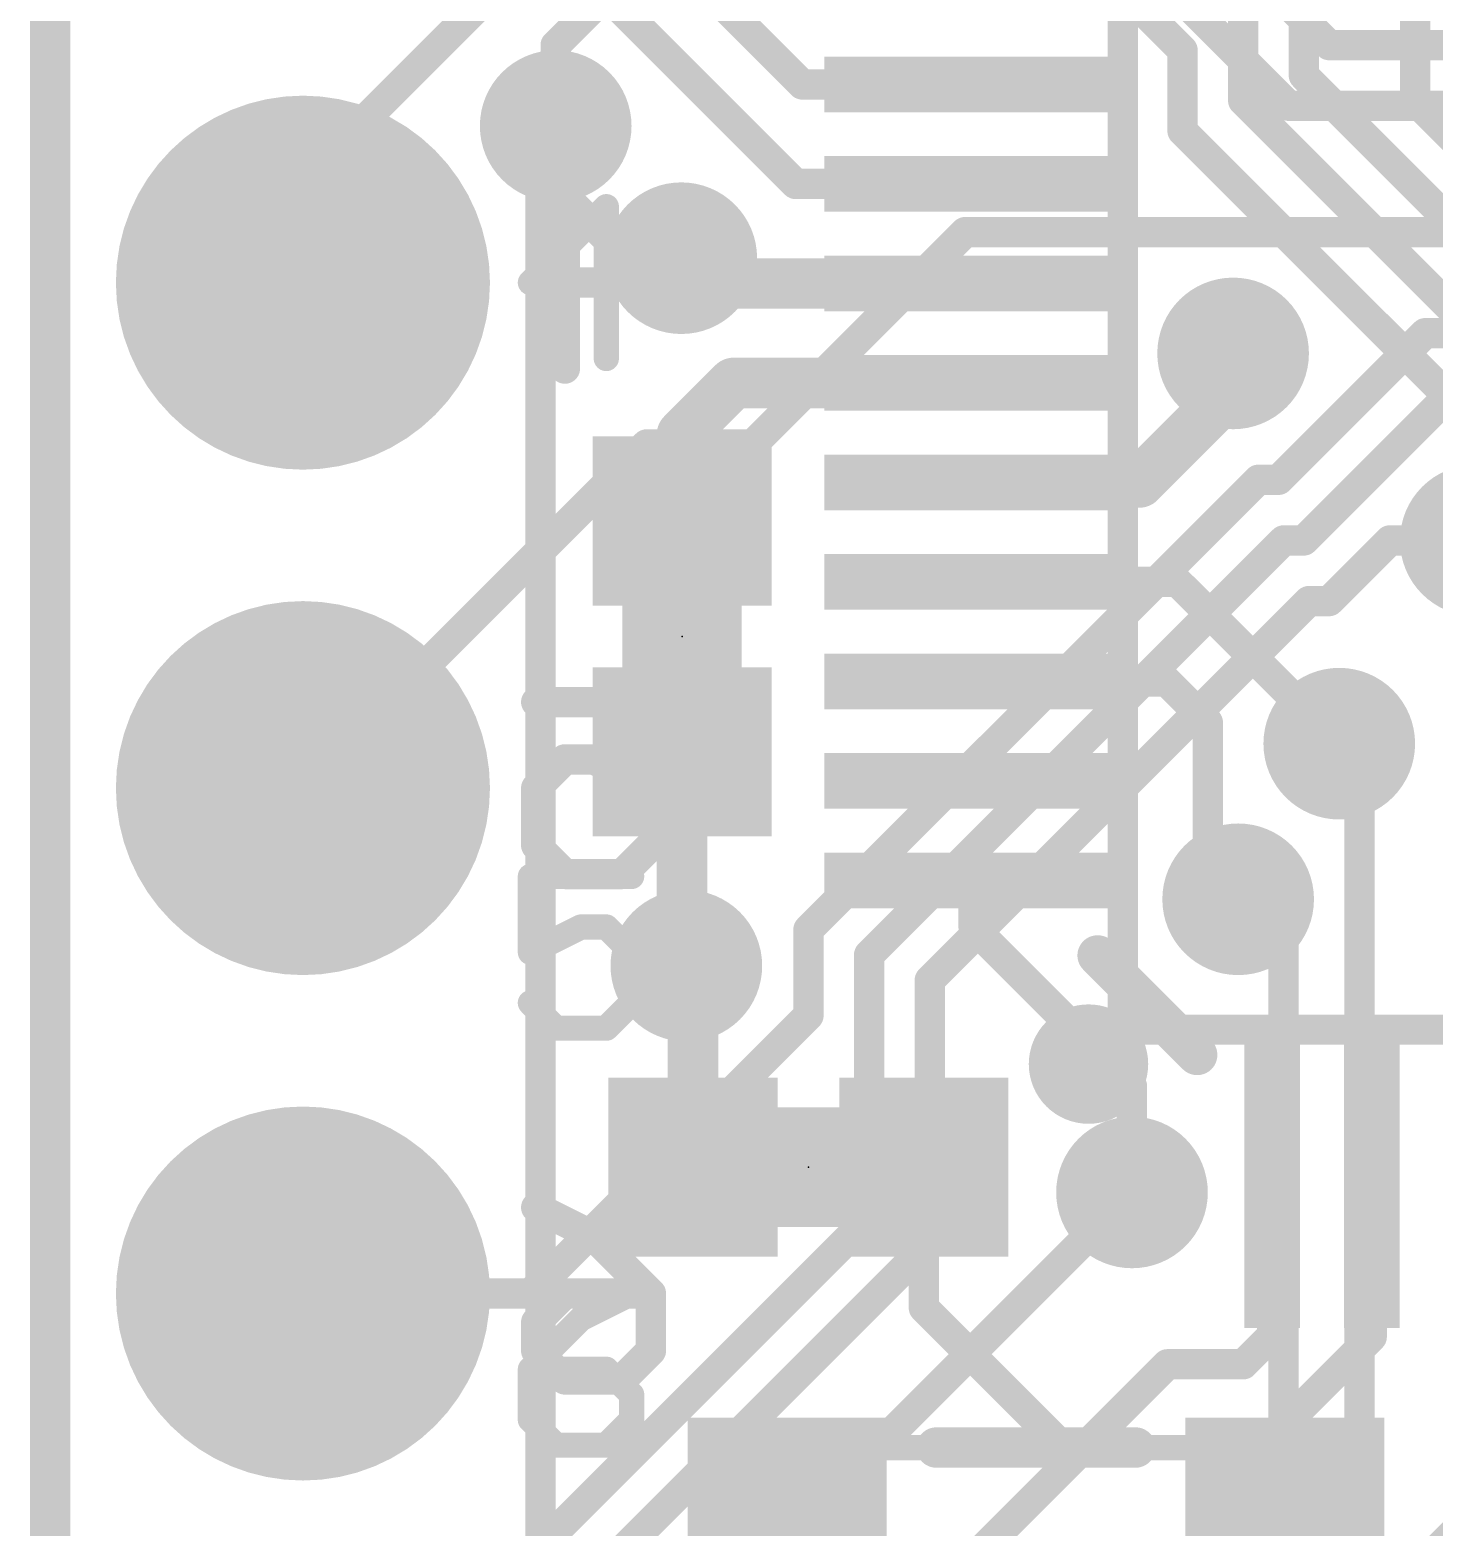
# Model space of a CAD drawing. Extents: x -33 to 74, y -20 to 37.
# Drawn here: x -0.1 to 6.95, y 7.72 to 15.24 of the extents above; entities that cross this region are included whole.
import ezdxf

# ---------------------------------------------------------------- set-up
doc = ezdxf.new("R2010")
doc.units = 0
for name, color, linetype in [('1', 12, 'CONTINUOUS'), ('16', 132, 'CONTINUOUS'), ('17', 110, 'CONTINUOUS'), ('18', 110, 'CONTINUOUS'), ('20', 53, 'CONTINUOUS'), ('21', 41, 'CONTINUOUS'), ('22', 40, 'CONTINUOUS'), ('23', 53, 'CONTINUOUS'), ('51', 53, 'CONTINUOUS')]:
    doc.layers.add(name, color=color, linetype=linetype)

# ---------------------------------------------------------------- blocks, each defined once
blk = doc.blocks.new('RECT')
blk.add_solid([(-0.5, -0.5), (0.5, -0.5), (-0.5, 0.5), (0.5, 0.5)])
blk = doc.blocks.new('ROUNDP')
at = {"const_width": 0.5}
blk.add_lwpolyline([(0, -0.25, 1), (0, 0.25, 1), (0, -0.25)], format="xyb", dxfattribs=at)
blk = doc.blocks.new('ROUNDV')
at = {"const_width": 0.5}
blk.add_lwpolyline([(0, -0.25, 1), (0, 0.25, 1), (0, -0.25)], format="xyb", dxfattribs=at)

msp = doc.modelspace()

# ---------------------------------------------------------------- linework, layer by layer
at = {"layer": '1'}
for points, const_width in [([(3.7458, 14.466), (2.4638, 15.748)], 0.1524), ([(6.858, 14.8844), (6.858, 15.7734)], 0.1524), ([(5.9944, 15.3162), (5.715, 15.5956)], 0.1524), ([(3.7792, 14.966), (3.2512, 15.494)], 0.1524), ([(5.362, 15.466), (5.6896, 15.1384)], 0.1524), ([(6.2992, 15.4432), (6.2992, 15.0114)], 0.1524), ([(5.9944, 14.8844), (5.9944, 15.3162)], 0.1524), ([(5.6896, 14.732), (5.6896, 15.1384)], 0.1524), ([(6.2992, 15.0114), (8.2296, 13.081)], 0.1524), ([(4.64, 14.966), (3.7792, 14.966)], 0.1524), ([(8.1026, 12.7762), (5.9944, 14.8844)], 0.1524), ([(8.3566, 13.3858), (6.858, 14.8844)], 0.1524), ([(2.4638, 14.6812), (2.54, 14.7574)], 0.1524), ([(2.4638, 14.6812), (2.4638, 6.4262)], 0.1524), ([(5.6896, 14.732), (7.1628, 13.2588)], 0.1524), ([(4.64, 14.466), (3.7458, 14.466)], 0.1524), ([(3.298, 13.966), (3.171, 14.093)], 0.254), ([(4.64, 13.966), (3.298, 13.966)], 0.254), ([(5.9436, 13.6144), (5.9436, 13.4366)], 0.254), ([(3.433, 13.466), (3.175, 13.208)], 0.254), ([(4.64, 13.466), (3.433, 13.466)], 0.254), ([(5.473, 12.966), (5.9436, 13.4366)], 0.254), ([(3.175, 12.772), (3.175, 13.208)], 0.254), ([(4.64, 12.966), (5.473, 12.966)], 0.254), ([(4.64, 12.466), (5.6642, 12.466)], 0.1524), ([(5.6642, 12.466), (6.477, 11.6532)], 0.1524), ([(4.64, 11.966), (5.6108, 11.966)], 0.1524), ([(5.6108, 11.966), (5.8166, 11.7602)], 0.1524), ([(5.8166, 11.0236), (5.8166, 11.7602)], 0.1524), ([(3.175, 11.612), (3.175, 10.5584)], 0.254), ([(5.8166, 11.0236), (5.969, 10.8712)], 0.1524), ([(4.64, 10.966), (4.64, 10.727)], 0.1524), ([(5.4356, 9.9314), (4.64, 10.727)], 0.1524), ([(3.23, 10.5034), (3.1964, 10.537)], 0.254), ([(3.175, 10.5584), (3.1964, 10.537)], 0.1524), ([(3.23, 9.525), (3.23, 10.5034)], 0.254), ([(5.4356, 9.398), (5.4356, 9.9314)], 0.1524), ([(4.39, 9.525), (4.39, 8.818)], 0.1524), ([(6.14, 9.466), (6.14, 8.68)], 0.1524), ([(6.64, 9.466), (6.64, 8.672)], 0.1524), ([(4.39, 8.818), (5.1435, 8.0645)], 0.1524), ([(5.9944, 8.5344), (6.14, 8.68)], 0.1524), ([(6.203, 8.235), (6.64, 8.672)], 0.1524), ([(5.1435, 8.0645), (5.6134, 8.5344)], 0.1524), ([(5.6134, 8.5344), (5.9944, 8.5344)], 0.1524), ([(6.203, 7.366), (6.203, 8.235)], 0.1524), ([(4.445, 7.366), (5.1435, 8.0645)], 0.1524), ([(7.311, 7.946), (6.731, 7.366)], 0.1524)]:
    msp.add_lwpolyline(points, dxfattribs=dict(at, const_width=const_width))
for points, const_width in [([(5.7277, 15.1384, 1), (5.6515, 15.1384)], 0.0762), ([(5.6627, 15.1115, 1), (5.7165, 15.1653)], 0.0762), ([(6.2611, 15.0114, 1), (6.3373, 15.0114)], 0.0762), ([(6.3261, 15.0383, 1), (6.2723, 14.9845)], 0.0762), ([(3.7792, 15.0041, 1), (3.7792, 14.9279)], 0.0762), ([(3.7523, 14.9391, 1), (3.8061, 14.9929)], 0.0762), ([(4.64, 14.9279, 1), (4.64, 15.0041)], 0.0762), ([(5.9563, 14.8844, 1), (6.0325, 14.8844)], 0.0762), ([(6.0213, 14.9113, 1), (5.9675, 14.8575)], 0.0762), ([(6.8199, 14.8844, 1), (6.8961, 14.8844)], 0.0762), ([(6.8849, 14.9113, 1), (6.8311, 14.8575)], 0.0762), ([(2.5669, 14.7305, 1), (2.5131, 14.7843)], 0.0762), ([(2.5019, 14.6812, 1), (2.4257, 14.6812)], 0.0762), ([(5.6515, 14.732, 1), (5.7277, 14.732)], 0.0762), ([(5.7165, 14.7589, 1), (5.6627, 14.7051)], 0.0762), ([(2.4369, 14.7081, 1), (2.4907, 14.6543)], 0.0762), ([(3.7458, 14.5041, 1), (3.7458, 14.4279)], 0.0762), ([(3.7189, 14.4391, 1), (3.7727, 14.4929)], 0.0762), ([(4.64, 14.4279, 1), (4.64, 14.5041)], 0.0762), ([(3.2159, 14.1379, 1), (3.1261, 14.0481)], 0.127), ([(3.298, 14.0295, 1), (3.298, 13.9025)], 0.127), ([(3.2531, 13.9211, 1), (3.3429, 14.0109)], 0.127), ([(4.64, 13.9025, 1), (4.64, 14.0295)], 0.127), ([(6.0071, 13.6144, 1), (5.8801, 13.6144)], 0.127), ([(3.433, 13.5295, 1), (3.433, 13.4025)], 0.127), ([(3.4779, 13.4211, 1), (3.3881, 13.5109)], 0.127), ([(4.64, 13.4025, 1), (4.64, 13.5295)], 0.127), ([(5.9885, 13.3917, 1), (5.8987, 13.4815)], 0.127), ([(5.8801, 13.4366, 1), (6.0071, 13.4366)], 0.127), ([(3.2385, 13.208, 1), (3.1115, 13.208)], 0.127), ([(3.1301, 13.2529, 1), (3.2199, 13.1631)], 0.127), ([(4.64, 13.0295, 1), (4.64, 12.9025)], 0.127), ([(5.473, 12.9025, 1), (5.473, 13.0295)], 0.127), ([(5.4281, 13.0109, 1), (5.5179, 12.9211)], 0.127), ([(3.1115, 12.772, 1), (3.2385, 12.772)], 0.127), ([(4.64, 12.5041, 1), (4.64, 12.4279)], 0.0762), ([(5.6911, 12.4929, 1), (5.6373, 12.4391)], 0.0762), ([(5.6642, 12.4279, 1), (5.6642, 12.5041)], 0.0762), ([(4.64, 12.0041, 1), (4.64, 11.9279)], 0.0762), ([(5.6377, 11.9929, 1), (5.5839, 11.9391)], 0.0762), ([(5.6108, 11.9279, 1), (5.6108, 12.0041)], 0.0762), ([(5.8547, 11.7602, 1), (5.7785, 11.7602)], 0.0762), ([(5.7897, 11.7333, 1), (5.8435, 11.7871)], 0.0762), ([(3.2385, 11.612, 1), (3.1115, 11.612)], 0.127), ([(6.4501, 11.6263, 1), (6.5039, 11.6801)], 0.0762), ([(5.7785, 11.0236, 1), (5.8547, 11.0236)], 0.0762), ([(5.8435, 11.0505, 1), (5.7897, 10.9967)], 0.0762), ([(4.6781, 10.966, 1), (4.6019, 10.966)], 0.0762), ([(5.9421, 10.8443, 1), (5.9959, 10.8981)], 0.0762), ([(4.6019, 10.727, 1), (4.6781, 10.727)], 0.0762), ([(4.6669, 10.7539, 1), (4.6131, 10.7001)], 0.0762), ([(3.1115, 10.5584, 1), (3.2385, 10.5584)], 0.127), ([(3.2413, 10.5819, 1), (3.1515, 10.4921)], 0.127), ([(3.2019, 10.5853, 1), (3.1481, 10.5315)], 0.0762), ([(3.2935, 10.5034, 1), (3.1665, 10.5034)], 0.127), ([(3.1851, 10.4585, 1), (3.2749, 10.5483)], 0.127), ([(3.1695, 10.5101, 1), (3.2233, 10.5639)], 0.0762), ([(5.4737, 9.9314, 1), (5.3975, 9.9314)], 0.0762), ([(5.4087, 9.9045, 1), (5.4625, 9.9583)], 0.0762), ([(3.1665, 9.525, 1), (3.2935, 9.525)], 0.127), ([(4.4281, 9.525, 1), (4.3519, 9.525)], 0.0762), ([(6.1781, 9.466, 1), (6.1019, 9.466)], 0.0762), ([(6.6781, 9.466, 1), (6.6019, 9.466)], 0.0762), ([(5.3975, 9.398, 1), (5.4737, 9.398)], 0.0762), ([(4.4169, 8.8449, 1), (4.3631, 8.7911)], 0.0762), ([(4.3519, 8.818, 1), (4.4281, 8.818)], 0.0762), ([(6.1669, 8.6531, 1), (6.1131, 8.7069)], 0.0762), ([(6.6669, 8.6451, 1), (6.6131, 8.6989)], 0.0762), ([(6.1019, 8.68, 1), (6.1781, 8.68)], 0.0762), ([(6.6019, 8.672, 1), (6.6781, 8.672)], 0.0762), ([(5.6134, 8.5725, 1), (5.6134, 8.4963)], 0.0762), ([(5.6403, 8.5075, 1), (5.5865, 8.5613)], 0.0762), ([(5.9675, 8.5613, 1), (6.0213, 8.5075)], 0.0762), ([(5.9944, 8.4963, 1), (5.9944, 8.5725)], 0.0762), ([(6.2411, 8.235, 1), (6.1649, 8.235)], 0.0762), ([(6.1761, 8.2619, 1), (6.2299, 8.2081)], 0.0762), ([(5.1166, 8.0914, 1), (5.1704, 8.0376)], 0.0762), ([(5.1704, 8.0376, 1), (5.1166, 8.0914)], 0.0762), ([(5.1166, 8.0376, 1), (5.1704, 8.0914)], 0.0762)]:
    msp.add_lwpolyline(points, format="xyb", dxfattribs=dict(at, const_width=const_width))
at = {"layer": '16', "const_width": 0.1524}
for points in [[(5.588, 16.002), (6.4262, 15.1638)], [(2.54, 15.1638), (3.2512, 15.875)], [(6.223, 14.859), (5.207, 15.875)], [(2.54, 15.748), (1.27, 14.478)], [(2.54, 14.7574), (2.54, 15.1638)], [(6.4262, 15.1638), (7.1628, 15.1638)], [(7.493, 14.859), (6.223, 14.859)], [(1.27, 14.478), (1.27, 13.97)], [(3.5306, 13.1572), (4.5974, 14.224)], [(4.5974, 14.224), (8.763, 14.224)], [(6.1722, 12.9794), (6.9088, 13.716)], [(6.9088, 13.716), (8.9154, 13.716)], [(6.2992, 12.6746), (7.0358, 13.4112)], [(2.9972, 13.1572), (1.27, 11.43)], [(3.5306, 13.1572), (2.9972, 13.1572)], [(6.0706, 12.9794), (3.81, 10.7188)], [(6.0706, 12.9794), (6.1722, 12.9794)], [(6.1976, 12.6746), (4.1148, 10.5918)], [(6.1976, 12.6746), (6.2992, 12.6746)], [(6.731, 12.6746), (6.4262, 12.3698)], [(7.1628, 12.6746), (6.731, 12.6746)], [(6.3246, 12.3698), (4.4196, 10.4648)], [(6.4262, 12.3698), (6.3246, 12.3698)], [(6.477, 11.6332), (6.477, 11.6532)], [(6.477, 11.6332), (6.5786, 11.5316)], [(6.5786, 11.5316), (6.5786, 6.3484)], [(6.1976, 10.6426), (5.969, 10.8712)], [(3.81, 10.7188), (3.81, 10.287)], [(6.1976, 5.4594), (6.1976, 10.6426)], [(4.1148, 10.5918), (4.1148, 9.271)], [(4.4196, 10.4648), (4.4196, 9.144)], [(3.81, 10.287), (2.413, 8.89)], [(5.4356, 9.398), (3.4798, 7.4422)], [(4.1148, 9.271), (1.27, 6.4262)], [(4.4196, 9.144), (2.794, 7.5184)], [(2.413, 8.89), (1.27, 8.89)]]:
    msp.add_lwpolyline(points, dxfattribs=at)
at = {"layer": '16', "const_width": 0.0762}
for points in [[(2.5781, 15.1638, 1), (2.5019, 15.1638)], [(2.5131, 15.1907, 1), (2.5669, 15.1369)], [(6.4262, 15.2019, 1), (6.4262, 15.1257)], [(6.3993, 15.1369, 1), (6.4531, 15.1907)], [(6.223, 14.8971, 1), (6.223, 14.8209)], [(6.1961, 14.8321, 1), (6.2499, 14.8859)], [(2.5019, 14.7574, 1), (2.5781, 14.7574)], [(1.3081, 14.478, 1), (1.2319, 14.478)], [(1.2431, 14.5049, 1), (1.2969, 14.4511)], [(4.5974, 14.2621, 1), (4.5974, 14.1859)], [(4.6243, 14.1971, 1), (4.5705, 14.2509)], [(1.2319, 13.97, 1), (1.3081, 13.97)], [(6.9088, 13.7541, 1), (6.9088, 13.6779)], [(6.9357, 13.6891, 1), (6.8819, 13.7429)], [(2.9972, 13.1953, 1), (2.9972, 13.1191)], [(3.0241, 13.1303, 1), (2.9703, 13.1841)], [(3.5037, 13.1841, 1), (3.5575, 13.1303)], [(3.5306, 13.1191, 1), (3.5306, 13.1953)], [(6.0706, 13.0175, 1), (6.0706, 12.9413)], [(6.0975, 12.9525, 1), (6.0437, 13.0063)], [(6.1453, 13.0063, 1), (6.1991, 12.9525)], [(6.1722, 12.9413, 1), (6.1722, 13.0175)], [(6.1976, 12.7127, 1), (6.1976, 12.6365)], [(6.2245, 12.6477, 1), (6.1707, 12.7015)], [(6.2723, 12.7015, 1), (6.3261, 12.6477)], [(6.2992, 12.6365, 1), (6.2992, 12.7127)], [(6.731, 12.7127, 1), (6.731, 12.6365)], [(6.7579, 12.6477, 1), (6.7041, 12.7015)], [(6.3246, 12.4079, 1), (6.3246, 12.3317)], [(6.3515, 12.3429, 1), (6.2977, 12.3967)], [(6.3993, 12.3967, 1), (6.4531, 12.3429)], [(6.4262, 12.3317, 1), (6.4262, 12.4079)], [(6.5151, 11.6532, 1), (6.4389, 11.6532)], [(6.4389, 11.6332, 1), (6.5151, 11.6332)], [(6.5039, 11.6601, 1), (6.4501, 11.6063)], [(6.6167, 11.5316, 1), (6.5405, 11.5316)], [(6.5517, 11.5047, 1), (6.6055, 11.5585)], [(1.2431, 11.4569, 1), (1.2969, 11.4031)], [(5.9959, 10.8981, 1), (5.9421, 10.8443)], [(3.8481, 10.7188, 1), (3.7719, 10.7188)], [(3.7831, 10.7457, 1), (3.8369, 10.6919)], [(6.2357, 10.6426, 1), (6.1595, 10.6426)], [(6.1707, 10.6157, 1), (6.2245, 10.6695)], [(4.1529, 10.5918, 1), (4.0767, 10.5918)], [(4.0879, 10.6187, 1), (4.1417, 10.5649)], [(4.4577, 10.4648, 1), (4.3815, 10.4648)], [(4.3927, 10.4917, 1), (4.4465, 10.4379)], [(3.7719, 10.287, 1), (3.8481, 10.287)], [(3.8369, 10.2601, 1), (3.7831, 10.3139)], [(5.4625, 9.3711, 1), (5.4087, 9.4249)], [(4.1417, 9.2441, 1), (4.0879, 9.2979)], [(4.0767, 9.271, 1), (4.1529, 9.271)], [(4.3815, 9.144, 1), (4.4577, 9.144)], [(4.4465, 9.1171, 1), (4.3927, 9.1709)], [(1.27, 8.9281, 1), (1.27, 8.8519)], [(2.3861, 8.9169, 1), (2.4399, 8.8631)], [(2.413, 8.8519, 1), (2.413, 8.9281)]]:
    msp.add_lwpolyline(points, format="xyb", dxfattribs=at)
at = {"layer": '20', "const_width": 0.2032}
msp.add_lwpolyline([(0, 0), (0, 33.02)], dxfattribs=at)
at = {"layer": '21'}
for points, const_width in [([(2.7943, 14.3517), (2.413, 13.9703)], 0.127), ([(2.7943, 13.589), (2.7943, 14.3517)], 0.127), ([(2.413, 13.9703), (2.9214, 13.9703)], 0.127), ([(3.2055, 12.192), (3.1445, 12.192)], 0.4064), ([(2.9214, 10.9862), (2.413, 10.9862)], 0.127), ([(2.413, 10.9862), (2.413, 10.6048)], 0.127), ([(2.413, 10.6048), (2.6672, 10.7319)], 0.127), ([(2.6672, 10.7319), (2.7943, 10.7319)], 0.127), ([(2.7943, 10.7319), (2.9214, 10.6048)], 0.127), ([(5.763, 10.089), (5.263, 10.589)], 0.2032), ([(2.9214, 10.6048), (2.9214, 10.3506)], 0.127), ([(2.5401, 10.2235), (2.413, 10.3506)], 0.127), ([(2.9214, 10.3506), (2.7943, 10.2235)], 0.127), ([(2.7943, 10.2235), (2.5401, 10.2235)], 0.127), ([(3.81, 9.5555), (3.81, 9.4945)], 0.4064), ([(2.9214, 8.8907), (2.6672, 8.7635)], 0.127), ([(2.6672, 8.7635), (2.413, 8.5093)], 0.127), ([(2.413, 8.5093), (2.413, 8.2551)], 0.127), ([(2.7943, 8.5093), (2.413, 8.5093)], 0.127), ([(2.9214, 8.3822), (2.7943, 8.5093)], 0.127), ([(2.9214, 8.2551), (2.9214, 8.3822)], 0.127), ([(2.413, 8.2551), (2.5401, 8.128)], 0.127), ([(2.7943, 8.128), (2.9214, 8.2551)], 0.127), ([(4.453, 8.116), (5.453, 8.116)], 0.2032), ([(2.5401, 8.128), (2.7943, 8.128)], 0.127)]:
    msp.add_lwpolyline(points, dxfattribs=dict(at, const_width=const_width))
for points, const_width in [([(2.8261, 14.3517, 1), (2.7626, 14.3517)], 0.0635), ([(2.8168, 14.3292, 1), (2.7719, 14.3741)], 0.0635), ([(2.413, 14.0021, 1), (2.413, 13.9386)], 0.0635), ([(2.3905, 13.9928, 1), (2.4355, 13.9479)], 0.0635), ([(2.9214, 13.9386, 1), (2.9214, 14.0021)], 0.0635), ([(2.7626, 13.589, 1), (2.8261, 13.589)], 0.0635), ([(3.1445, 12.2936, 1), (3.1445, 12.0904)], 0.2032), ([(3.2055, 12.0904, 1), (3.2055, 12.2936)], 0.2032), ([(2.413, 11.0179, 1), (2.413, 10.9544)], 0.0635), ([(2.4448, 10.9862, 1), (2.3813, 10.9862)], 0.0635), ([(2.9214, 10.9544, 1), (2.9214, 11.0179)], 0.0635), ([(2.6672, 10.7637, 1), (2.6672, 10.7002)], 0.0635), ([(2.6814, 10.7035, 1), (2.653, 10.7603)], 0.0635), ([(2.8168, 10.7544, 1), (2.7719, 10.7095)], 0.0635), ([(2.7943, 10.7002, 1), (2.7943, 10.7637)], 0.0635), ([(5.2989, 10.6249, 1), (5.2271, 10.5531)], 0.1016), ([(2.3988, 10.6332, 1), (2.4272, 10.5764)], 0.0635), ([(2.3813, 10.6048, 1), (2.4448, 10.6048)], 0.0635), ([(2.9532, 10.6048, 1), (2.8897, 10.6048)], 0.0635), ([(2.899, 10.5824, 1), (2.9439, 10.6273)], 0.0635), ([(2.4355, 10.3731, 1), (2.3905, 10.3282)], 0.0635), ([(2.9439, 10.3282, 1), (2.899, 10.3731)], 0.0635), ([(2.8897, 10.3506, 1), (2.9532, 10.3506)], 0.0635), ([(5.217, 9.893, 1), (5.217, 10.193, 1), (5.217, 9.893)], 0.3), ([(2.5401, 10.2553, 1), (2.5401, 10.1918)], 0.0635), ([(2.5177, 10.201, 1), (2.5626, 10.246)], 0.0635), ([(2.7719, 10.246, 1), (2.8168, 10.201)], 0.0635), ([(2.7943, 10.1918, 1), (2.7943, 10.2553)], 0.0635), ([(5.7271, 10.0531, 1), (5.7989, 10.1249)], 0.1016), ([(3.9116, 9.5555, 1), (3.7084, 9.5555)], 0.2032), ([(3.7084, 9.4945, 1), (3.9116, 9.4945)], 0.2032), ([(2.9356, 8.8623, 1), (2.9072, 8.919)], 0.0635), ([(2.653, 8.7919, 1), (2.6814, 8.7351)], 0.0635), ([(2.6897, 8.7411, 1), (2.6448, 8.786)], 0.0635), ([(2.413, 8.5411, 1), (2.413, 8.4776)], 0.0635), ([(2.3905, 8.5318, 1), (2.4355, 8.4869)], 0.0635), ([(2.4448, 8.5093, 1), (2.3813, 8.5093)], 0.0635), ([(2.8168, 8.5318, 1), (2.7719, 8.4869)], 0.0635), ([(2.7943, 8.4776, 1), (2.7943, 8.5411)], 0.0635), ([(2.9532, 8.3822, 1), (2.8897, 8.3822)], 0.0635), ([(2.899, 8.3598, 1), (2.9439, 8.4047)], 0.0635), ([(2.4355, 8.2776, 1), (2.3905, 8.2327)], 0.0635), ([(2.3813, 8.2551, 1), (2.4448, 8.2551)], 0.0635), ([(2.8897, 8.2551, 1), (2.9532, 8.2551)], 0.0635), ([(2.9439, 8.2327, 1), (2.899, 8.2776)], 0.0635), ([(4.453, 8.1668, 1), (4.453, 8.0652)], 0.1016), ([(5.453, 8.0652, 1), (5.453, 8.1668)], 0.1016), ([(2.5401, 8.1598, 1), (2.5401, 8.0962)], 0.0635), ([(2.5177, 8.1055, 1), (2.5626, 8.1505)], 0.0635), ([(2.7719, 8.1505, 1), (2.8168, 8.1055)], 0.0635), ([(2.7943, 8.0962, 1), (2.7943, 8.1598)], 0.0635)]:
    msp.add_lwpolyline(points, format="xyb", dxfattribs=dict(at, const_width=const_width))
at = {"layer": '22', "const_width": 0.0762}
for points in [[(2.6131, 14.4295, 1), (2.5592, 14.3756)], [(2.6242, 14.4025, 1), (2.548, 14.4025)], [(2.4421, 14.0085, 1), (2.4421, 13.9323)], [(2.9914, 13.9434, 1), (3.0453, 13.9973)], [(3.0183, 13.9323, 1), (3.0183, 14.0085)], [(2.548, 13.5382, 1), (2.6242, 13.5382)], [(2.4421, 11.9006, 1), (2.4421, 11.8244)], [(3.0564, 11.8625, 1), (2.9802, 11.8625)], [(3.0183, 11.8244, 1), (3.0183, 11.9006)], [(2.5861, 11.6125, 1), (2.5861, 11.5363)], [(2.6131, 11.5475, 1), (2.5592, 11.6014)], [(2.7472, 11.6085, 1), (2.7132, 11.5403)], [(2.7302, 11.5363, 1), (2.7302, 11.6125)], [(2.4802, 11.4304, 1), (2.404, 11.4304)], [(2.4152, 11.4573, 1), (2.469, 11.4034)], [(2.9802, 11.4304, 1), (3.0564, 11.4304)], [(3.0013, 11.3963, 1), (3.0354, 11.4644)], [(2.469, 11.1692, 1), (2.4152, 11.1153)], [(3.0453, 11.1153, 1), (2.9914, 11.1692)], [(2.404, 11.1423, 1), (2.4802, 11.1423)], [(2.5861, 11.0363, 1), (2.5861, 10.9601)], [(2.5592, 10.9713, 1), (2.6131, 11.0251)], [(2.8473, 11.0251, 1), (2.9012, 10.9713)], [(2.8743, 10.9601, 1), (2.8743, 11.0363)], [(2.4591, 9.3566, 1), (2.4251, 9.2885)], [(2.7571, 9.2054, 1), (2.7033, 9.1515)], [(2.7132, 9.1444, 1), (2.7472, 9.2126)], [(2.5861, 8.9285, 1), (2.5861, 8.8523)], [(2.6131, 8.8634, 1), (2.5592, 8.9173)], [(3.0564, 8.8904, 1), (2.9802, 8.8904)], [(2.9914, 8.8634, 1), (3.0453, 8.9173)], [(3.0183, 8.8523, 1), (3.0183, 8.9285)], [(2.4802, 8.7463, 1), (2.404, 8.7463)], [(2.4152, 8.7733, 1), (2.469, 8.7194)], [(2.469, 8.6292, 1), (2.4152, 8.5753)], [(3.0453, 8.5753, 1), (2.9914, 8.6292)], [(2.404, 8.6023, 1), (2.4802, 8.6023)], [(2.9802, 8.6023, 1), (3.0564, 8.6023)], [(2.5861, 8.4963, 1), (2.5861, 8.4201)], [(2.5592, 8.4313, 1), (2.6131, 8.4851)], [(2.8473, 8.4851, 1), (2.9012, 8.4313)], [(2.8743, 8.4201, 1), (2.8743, 8.4963)]]:
    msp.add_lwpolyline(points, format="xyb", dxfattribs=at)
at = {"layer": '22', "const_width": 0.1524}
for points in [[(2.5861, 13.5382), (2.5861, 14.4025)], [(2.5861, 14.4025), (3.0183, 13.9704)], [(3.0183, 13.9704), (2.4421, 13.9704)], [(2.4421, 11.8625), (3.0183, 11.8625)], [(3.0183, 11.8625), (3.0183, 11.4304)], [(2.5861, 11.5744), (2.4421, 11.4304)], [(2.7302, 11.5744), (2.5861, 11.5744)], [(3.0183, 11.4304), (2.7302, 11.5744)], [(2.4421, 11.4304), (2.4421, 11.1423)], [(2.4421, 11.1423), (2.5861, 10.9982)], [(2.8743, 10.9982), (3.0183, 11.1423)], [(2.5861, 10.9982), (2.8743, 10.9982)], [(2.4421, 9.3225), (2.7302, 9.1785)], [(2.7302, 9.1785), (3.0183, 8.8904)], [(2.4421, 8.7463), (2.5861, 8.8904)], [(2.5861, 8.8904), (3.0183, 8.8904)], [(3.0183, 8.8904), (3.0183, 8.6023)], [(2.4421, 8.6023), (2.4421, 8.7463)], [(2.5861, 8.4582), (2.4421, 8.6023)], [(3.0183, 8.6023), (2.8743, 8.4582)], [(2.8743, 8.4582), (2.5861, 8.4582)]]:
    msp.add_lwpolyline(points, dxfattribs=at)
at = {"layer": '23'}
for p in [(3.175, 12.192), (3.81, 9.525)]:
    msp.add_point(p, dxfattribs=at)
at = {"layer": '51'}
for points, const_width in [([(5.39, 10.216), (5.39, 17.216)], 0.1524), ([(2.951, 11.947), (2.951, 12.437)], 0.1524), ([(3.399, 12.437), (3.399, 11.947)], 0.1524), ([(12.39, 10.216), (5.39, 10.216)], 0.1524), ([(3.565, 9.749), (4.055, 9.749)], 0.1524), ([(4.055, 9.301), (3.565, 9.301)], 0.1524), ([(3.353, 6.616), (3.353, 8.116)], 0.127), ([(3.353, 8.116), (6.553, 8.116)], 0.127), ([(6.553, 8.116), (6.553, 6.616)], 0.127)]:
    msp.add_lwpolyline(points, dxfattribs=dict(at, const_width=const_width))
for points, const_width in [([(2.9891, 12.437, 1), (2.9129, 12.437)], 0.0762), ([(3.4371, 12.437, 1), (3.3609, 12.437)], 0.0762), ([(2.9129, 11.947, 1), (2.9891, 11.947)], 0.0762), ([(3.3609, 11.947, 1), (3.4371, 11.947)], 0.0762), ([(5.39, 10.2541, 1), (5.39, 10.1779)], 0.0762), ([(5.3519, 10.216, 1), (5.4281, 10.216)], 0.0762), ([(3.565, 9.7871, 1), (3.565, 9.7109)], 0.0762), ([(4.055, 9.7109, 1), (4.055, 9.7871)], 0.0762), ([(3.565, 9.3391, 1), (3.565, 9.2629)], 0.0762), ([(4.055, 9.2629, 1), (4.055, 9.3391)], 0.0762), ([(3.353, 8.1478, 1), (3.353, 8.0842)], 0.0635), ([(3.3848, 8.116, 1), (3.3213, 8.116)], 0.0635), ([(6.5847, 8.116, 1), (6.5213, 8.116)], 0.0635), ([(6.553, 8.0842, 1), (6.553, 8.1478)], 0.0635)]:
    msp.add_lwpolyline(points, format="xyb", dxfattribs=dict(at, const_width=const_width))

# ---------------------------------------------------------------- block references
at = {"layer": '1'}
for p, xscale, yscale, rotation in [((4.64, 14.966), 1.5, 0.28, 180), ((4.64, 14.466), 1.5, 0.28, 180), ((4.64, 13.966), 1.5, 0.28, 180), ((4.64, 13.466), 1.5, 0.28, 180), ((3.175, 12.772), 0.85, 0.9, 270), ((4.64, 12.966), 1.5, 0.28, 180), ((4.64, 12.466), 1.5, 0.28, 180), ((4.64, 11.966), 1.5, 0.28, 180), ((3.175, 11.612), 0.85, 0.9, 270), ((4.64, 11.466), 1.5, 0.28, 180), ((4.64, 10.966), 1.5, 0.28, 180), ((6.14, 9.466), 1.5, 0.28, 270), ((6.64, 9.466), 1.5, 0.28, 270)]:
    msp.add_blockref('RECT', p, dxfattribs=dict(at, xscale=xscale, yscale=yscale, rotation=rotation))
at = {"layer": '1', "xscale": 0.85, "yscale": 0.9}
for p in [(3.23, 9.525), (4.39, 9.525)]:
    msp.add_blockref('RECT', p, dxfattribs=at)
at = {"layer": '1', "yscale": 1.8, "rotation": 180}
for p in [(3.703, 7.366), (6.203, 7.366)]:
    msp.add_blockref('RECT', p, dxfattribs=at)
at = {"layer": '17', "xscale": 1.8796, "yscale": 1.8796, "rotation": 180}
for p in [(1.27, 13.97), (1.27, 13.97), (1.27, 11.43), (1.27, 11.43), (1.27, 8.89), (1.27, 8.89)]:
    msp.add_blockref('ROUNDP', p, dxfattribs=at)
at = {"layer": '18', "xscale": 0.762, "yscale": 0.762}
for p in [(2.54, 14.7574), (2.54, 14.7574), (3.171, 14.093), (3.171, 14.093), (5.9436, 13.6144), (5.9436, 13.6144), (7.1628, 12.6746), (7.1628, 12.6746), (6.477, 11.6532), (6.477, 11.6532), (5.969, 10.8712), (5.969, 10.8712), (3.1964, 10.537), (3.1964, 10.537), (5.4356, 9.398), (5.4356, 9.398)]:
    msp.add_blockref('ROUNDV', p, dxfattribs=at)
at = {"layer": '51', "yscale": 0.25}
for p in [(4.89, 14.966), (4.89, 14.466), (4.89, 13.966), (4.89, 13.466), (4.89, 12.966), (4.89, 12.466), (4.89, 11.966), (4.89, 11.466), (4.89, 10.966)]:
    msp.add_blockref('RECT', p, dxfattribs=at)
at = {"layer": '51', "xscale": 0.3, "yscale": 0.5999, "rotation": 270}
for p in [(3.1702, 12.596), (3.1702, 11.7832)]:
    msp.add_blockref('RECT', p, dxfattribs=at)
at = {"layer": '51', "yscale": 0.25, "rotation": 90}
for p in [(6.14, 9.716), (6.64, 9.716)]:
    msp.add_blockref('RECT', p, dxfattribs=at)
at = {"layer": '51', "xscale": 0.3, "yscale": 0.5999}
for p in [(3.406, 9.5202), (4.2188, 9.5202)]:
    msp.add_blockref('RECT', p, dxfattribs=at)

doc.saveas('drawing.dxf')
